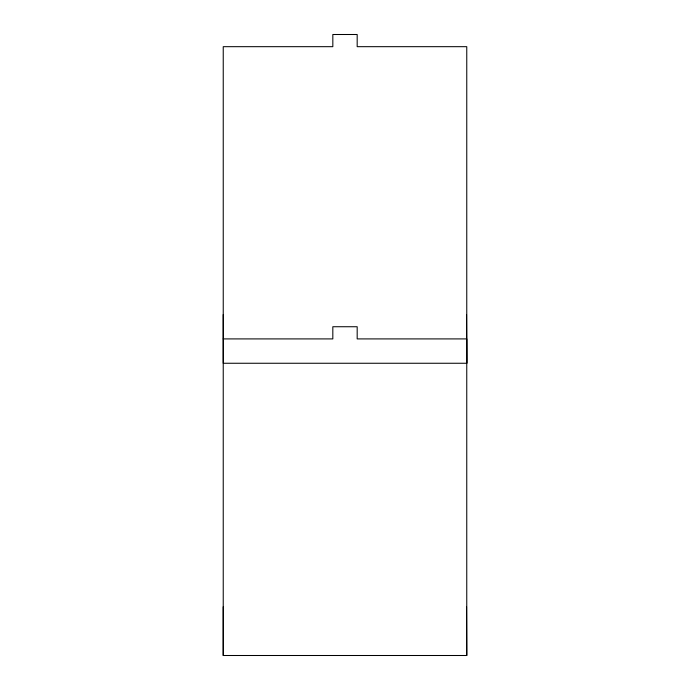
<?xml version="1.0" encoding="UTF-8"?>
<svg xmlns="http://www.w3.org/2000/svg" width="690" height="690" viewBox="0 0 690 690"><rect width="100%" height="100%" fill="white"/><g stroke="black" fill="none" stroke-linecap="round" stroke-linejoin="round"><path stroke-width="1.03" d="M223.232 655.5L223.241 46.678L332.83 46.678L332.83 34.5L357.179 34.5L357.179 46.678L466.768 46.678L466.759 655.5L223.232 655.5L223.232 606.795M223.232 338.911L332.822 338.911L332.822 326.732L357.179 326.741L357.179 338.911L466.759 338.911L466.768 363.259L223.241 363.259L223.241 314.554M466.543 314.554L466.768 363.268M466.543 606.795L466.759 655.5"/></g></svg>
